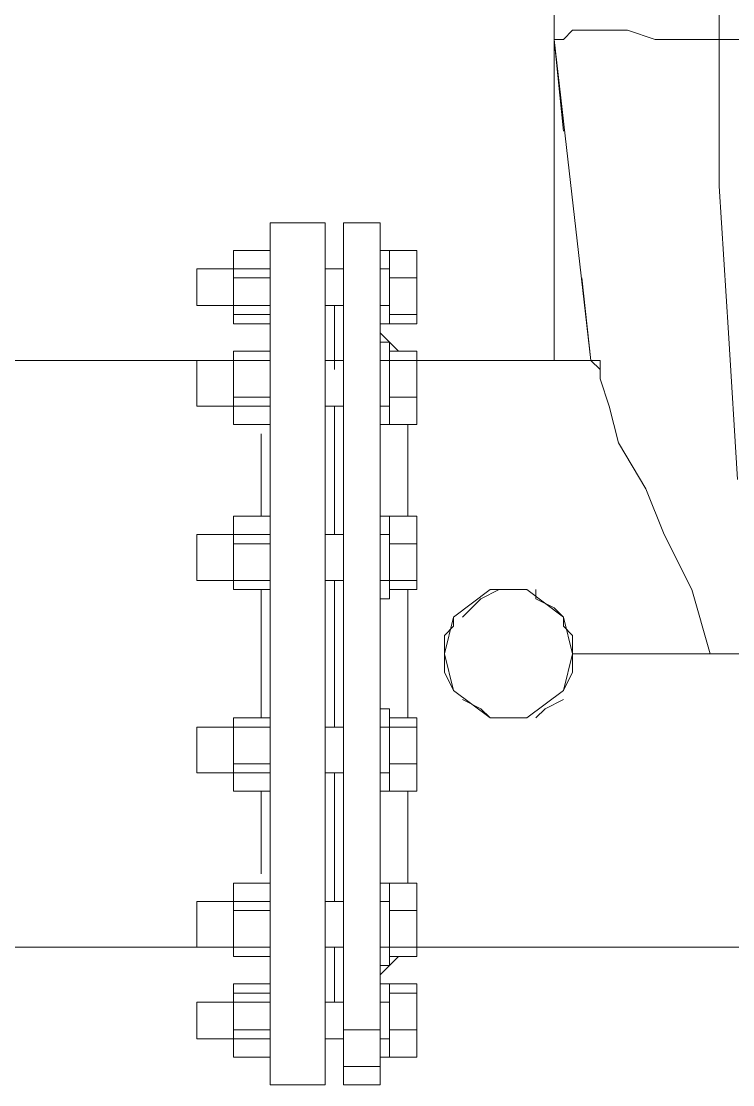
# Model space of a CAD drawing. Extents: x -187 to 52, y -9 to 65.
# Drawn here: x -130.9985 to -130.6702, y 35.9374 to 36.4279 of the extents above; entities that cross this region are included whole.
import ezdxf

# ---------------------------------------------------------------- set-up
doc = ezdxf.new("R2010")
doc.units = 0
doc.header["$MEASUREMENT"] = 0
doc.layers.add('PDF4_Geometría', color=7, linetype='Continuous')

msp = doc.modelspace()

# ---------------------------------------------------------------- linework, layer by layer
at = {"layer": 'PDF4_Geometría', "lineweight": 9}
for points in [[(-130.74827, 36.37718), (-130.7525, 36.41947), (-130.7525, 36.54634), (-130.7525, 36.41947)], [(-130.8836, 36.33489), (-130.85822, 36.33489)], [(-130.8836, 36.31374), (-130.8836, 36.3222), (-130.8836, 36.33066), (-130.8836, 36.33489), (-130.8836, 36.33066), (-130.8836, 36.3222)], [(-130.85822, 36.31374), (-130.85822, 36.3222), (-130.85822, 36.33066), (-130.85822, 36.33489), (-130.85822, 36.33066), (-130.85822, 36.3222)], [(-130.84976, 36.31374), (-130.84976, 36.32643), (-130.84976, 36.33489), (-130.84976, 36.32643)], [(-130.83285, 36.31374), (-130.83285, 36.32643), (-130.83285, 36.33489), (-130.83285, 36.32643)], [(-130.8836, 36.31374), (-130.8836, 36.31797), (-130.8836, 36.3222), (-130.8836, 36.31797)], [(-130.8836, 36.31374), (-130.8836, 36.31797), (-130.8836, 36.3222), (-130.8836, 36.31797)], [(-130.8836, 36.31374), (-130.8836, 36.31797), (-130.8836, 36.3222), (-130.8836, 36.31797)], [(-130.8836, 36.28837), (-130.8836, 36.2926), (-130.8836, 36.30528), (-130.8836, 36.31797), (-130.8836, 36.3222), (-130.8836, 36.31797), (-130.8836, 36.30528), (-130.8836, 36.2926)], [(-130.83285, 36.3222), (-130.82862, 36.3222)], [(-130.83285, 36.3222), (-130.82862, 36.3222)], [(-130.83285, 36.31374), (-130.83285, 36.3222)], [(-130.81593, 36.28837), (-130.81593, 36.30106), (-130.81593, 36.31797), (-130.81593, 36.3222), (-130.82862, 36.3222), (-130.82862, 36.31797), (-130.82862, 36.3222), (-130.81593, 36.3222), (-130.81593, 36.31797), (-130.81593, 36.30106), (-130.81593, 36.28837), (-130.82862, 36.28837)], [(-130.91743, 36.31374), (-130.90051, 36.31374)], [(-130.91743, 36.30528), (-130.91743, 36.31374), (-130.91743, 36.30106), (-130.91743, 36.29683)], [(-130.91743, 36.31374), (-130.91743, 36.30528), (-130.91743, 36.29683), (-130.91743, 36.30106)], [(-130.91743, 36.30528), (-130.91743, 36.31374), (-130.91743, 36.30106), (-130.91743, 36.29683)], [(-130.91743, 36.31374), (-130.91743, 36.30528), (-130.91743, 36.29683), (-130.91743, 36.30106)], [(-130.8836, 36.30106), (-130.8836, 36.30528), (-130.8836, 36.30951), (-130.8836, 36.31374), (-130.8836, 36.30951), (-130.8836, 36.30528)], [(-130.85822, 36.31374), (-130.84976, 36.31374)], [(-130.85822, 36.31374), (-130.84976, 36.31374)], [(-130.83285, 36.31374), (-130.82862, 36.31374)], [(-130.8836, 36.29683), (-130.8836, 36.2926), (-130.8836, 36.28837), (-130.8836, 36.2926)], [(-130.84976, 36.29683), (-130.85822, 36.29683)], [(-130.84976, 36.29683), (-130.85399, 36.29683), (-130.85822, 36.29683)], [(-130.85399, 36.28837), (-130.85399, 36.29683), (-130.85399, 36.28837), (-130.85399, 36.27568), (-130.85399, 36.26722), (-130.85399, 36.27568), (-130.85399, 36.28837), (-130.85399, 36.29683)], [(-130.82862, 36.29683), (-130.83285, 36.29683)], [(-130.82862, 36.29683), (-130.82862, 36.2926)], [(-130.82862, 36.29683), (-130.82862, 36.2926), (-130.82862, 36.28837), (-130.82862, 36.2926)], [(-130.84976, 36.28837), (-130.84976, 36.2926)], [(-130.82862, 36.28837), (-130.83285, 36.28837)], [(-130.82862, 36.28837), (-130.83285, 36.28837)], [(-130.83285, 36.28414), (-130.82439, 36.27568)], [(-130.8836, 36.27568), (-130.8836, 36.27991)], [(-130.8836, 36.24185), (-130.8836, 36.25031), (-130.8836, 36.26299), (-130.8836, 36.27568), (-130.8836, 36.26299), (-130.8836, 36.25031)], [(-130.83285, 36.27145), (-130.83285, 36.26722), (-130.83285, 36.25454), (-130.83285, 36.25031), (-130.82862, 36.25031), (-130.82862, 36.24185), (-130.82862, 36.25031), (-130.82862, 36.26299), (-130.82862, 36.27568), (-130.81593, 36.27568), (-130.81593, 36.27145), (-130.82862, 36.27145)], [(-130.81593, 36.27145), (-130.7525, 36.27145)], [(-130.8836, 36.25031), (-130.8836, 36.25877), (-130.8836, 36.26299), (-130.8836, 36.25877)], [(-130.90051, 36.25454), (-130.8836, 36.25454), (-130.8836, 36.24185), (-130.90051, 36.24185)], [(-130.8836, 36.24185), (-130.8836, 36.25031)], [(-130.85399, 36.25031), (-130.85399, 36.21647), (-130.85399, 36.1911), (-130.85399, 36.21647)], [(-130.8836, 36.1911), (-130.8836, 36.19533), (-130.8836, 36.19956), (-130.8836, 36.1911), (-130.8836, 36.19956), (-130.8836, 36.19533), (-130.8836, 36.1911), (-130.8836, 36.18687)], [(-130.83285, 36.1911), (-130.83285, 36.19533), (-130.83285, 36.19956)], [(-130.8836, 36.16995), (-130.8836, 36.17418), (-130.8836, 36.18264), (-130.8836, 36.18687), (-130.8836, 36.18264), (-130.8836, 36.17418), (-130.8836, 36.16995), (-130.8836, 36.16573), (-130.8836, 36.17841), (-130.8836, 36.1911), (-130.8836, 36.17841), (-130.8836, 36.16573), (-130.8836, 36.1615)], [(-130.82862, 36.17418), (-130.82862, 36.18264)], [(-130.90051, 36.16995), (-130.8836, 36.16995), (-130.8836, 36.16573), (-130.90051, 36.16573)], [(-130.85399, 36.16995), (-130.85399, 36.13612), (-130.85399, 36.10229), (-130.85399, 36.13612)], [(-130.58333, 36.13612), (-130.5791, 36.13612), (-130.57487, 36.13612), (-130.60025, 36.13612), (-130.62985, 36.13612), (-130.65523, 36.13612), (-130.6806, 36.13612), (-130.67637, 36.13612), (-130.62985, 36.13612)], [(-130.8836, 36.10229), (-130.8836, 36.11075), (-130.8836, 36.10229), (-130.8836, 36.0896), (-130.8836, 36.10229), (-130.8836, 36.11075)], [(-130.83285, 36.09806), (-130.83285, 36.10229), (-130.83285, 36.11075), (-130.83285, 36.10229), (-130.83285, 36.0896)], [(-130.91743, 36.09806), (-130.91743, 36.0896), (-130.91743, 36.08114), (-130.91743, 36.08537), (-130.91743, 36.09383), (-130.91743, 36.10229)], [(-130.8836, 36.09806), (-130.8836, 36.0896), (-130.8836, 36.08114), (-130.8836, 36.0896), (-130.8836, 36.09806), (-130.8836, 36.10229)], [(-130.8836, 36.08114), (-130.8836, 36.0896), (-130.8836, 36.08114), (-130.8836, 36.07691), (-130.8836, 36.07269), (-130.8836, 36.07691), (-130.8836, 36.0896), (-130.8836, 36.07691), (-130.8836, 36.07269), (-130.8836, 36.07691)], [(-130.85822, 36.02194), (-130.85822, 36.05577), (-130.85822, 36.08114), (-130.84976, 36.08114), (-130.84976, 36.05577), (-130.84976, 36.02194)], [(-130.85399, 36.08114), (-130.85399, 36.05577), (-130.85399, 36.02194), (-130.85399, 36.05577)], [(-130.91743, 36.01348), (-130.91743, 36.00502), (-130.91743, 36.00079), (-130.91743, 36.00925), (-130.91743, 36.01771), (-130.91743, 36.02194)], [(-130.8836, 36.00079), (-130.8836, 36.00502), (-130.8836, 36.00079), (-130.8836, 35.99656), (-130.8836, 35.99233), (-130.8836, 36.00502), (-130.8836, 35.99233), (-130.8836, 35.99656)], [(-130.82862, 36.00502), (-130.82862, 36.00079), (-130.82862, 35.99656), (-130.82862, 35.99233)], [(-130.90051, 36.00079), (-131.06968, 36.00079), (-131.13734, 36.00079), (-131.20501, 36.00079), (-131.2473, 36.00079), (-131.20501, 36.00079), (-131.13734, 36.00079), (-131.06968, 36.00079)], [(-130.90051, 35.99656), (-130.8836, 35.99656), (-130.90051, 35.99656), (-130.90051, 36.00079)], [(-130.85399, 36.00079), (-130.85399, 35.99656), (-130.85399, 35.98387), (-130.85399, 35.97542), (-130.85399, 35.98387), (-130.85399, 35.97542), (-130.85399, 35.98387), (-130.85399, 35.99656)], [(-130.43954, 36.00079), (-130.81593, 36.00079)], [(-130.8836, 35.99233), (-130.8836, 35.99656)], [(-130.90051, 35.98387), (-130.90051, 35.97965), (-130.8836, 35.97965), (-130.8836, 35.98387)], [(-130.8836, 35.98387), (-130.8836, 35.97542)], [(-130.8836, 35.97542), (-130.8836, 35.97965), (-130.8836, 35.98387), (-130.8836, 35.97965)], [(-130.8836, 35.98387), (-130.8836, 35.97542), (-130.8836, 35.96273), (-130.8836, 35.95004), (-130.8836, 35.96273), (-130.8836, 35.97542)], [(-130.8836, 35.98387), (-130.8836, 35.97542)], [(-130.8836, 35.97542), (-130.8836, 35.97965), (-130.8836, 35.98387), (-130.8836, 35.97965)], [(-130.85822, 35.98387), (-130.85822, 35.97542), (-130.85822, 35.98387), (-130.85822, 35.97542), (-130.85822, 35.98387), (-130.85822, 35.97965)], [(-130.83285, 35.98387), (-130.82862, 35.98387)], [(-130.83285, 35.98387), (-130.82862, 35.98387)], [(-130.83285, 35.98387), (-130.83285, 35.97542)], [(-130.81593, 35.97965), (-130.82862, 35.97965), (-130.82862, 35.98387), (-130.81593, 35.98387), (-130.81593, 35.97965), (-130.81593, 35.96273)], [(-130.81593, 35.97119), (-130.81593, 35.98387), (-130.82862, 35.98387), (-130.82862, 35.97542), (-130.82862, 35.96273), (-130.82862, 35.95004), (-130.81593, 35.95004), (-130.81593, 35.96273), (-130.82862, 35.96273), (-130.82862, 35.95004), (-130.82862, 35.95427), (-130.82862, 35.95004), (-130.82862, 35.95427), (-130.82862, 35.95004), (-130.82862, 35.95427), (-130.82862, 35.95004), (-130.82862, 35.9585), (-130.82862, 35.96273), (-130.82862, 35.97965), (-130.82862, 35.98387), (-130.81593, 35.98387), (-130.81593, 35.97119), (-130.81593, 35.95427)], [(-130.91743, 35.9585), (-130.91743, 35.96273), (-130.91743, 35.9585), (-130.91743, 35.97119), (-130.91743, 35.97542), (-130.91743, 35.96696), (-130.91743, 35.97542), (-130.91743, 35.97119)], [(-130.91743, 35.96273), (-130.91743, 35.9585), (-130.91743, 35.97119), (-130.91743, 35.97542)], [(-130.83285, 35.97542), (-130.82862, 35.97542)], [(-130.83285, 35.97542), (-130.82862, 35.97542)], [(-130.8836, 35.97119), (-130.8836, 35.96696)], [(-130.90051, 35.95004), (-130.8836, 35.95004), (-130.8836, 35.96273), (-130.90051, 35.96273), (-130.90051, 35.9585), (-130.90051, 35.95427)], [(-130.8836, 35.9585), (-130.8836, 35.96273)], [(-130.90051, 35.9585), (-130.91743, 35.9585)], [(-130.8836, 35.9585), (-130.8836, 35.95004), (-130.8836, 35.94158), (-130.8836, 35.93735), (-130.8836, 35.94158), (-130.8836, 35.95004)], [(-130.8836, 35.9585), (-130.8836, 35.95427), (-130.8836, 35.95004), (-130.8836, 35.95427)], [(-130.8836, 35.9585), (-130.8836, 35.95427), (-130.8836, 35.95004), (-130.8836, 35.95427)], [(-130.8836, 35.9585), (-130.8836, 35.95427), (-130.8836, 35.95004), (-130.8836, 35.95427)], [(-130.8836, 35.9585), (-130.8836, 35.95427), (-130.8836, 35.95004), (-130.8836, 35.95427)], [(-130.84976, 35.9585), (-130.85822, 35.9585)], [(-130.85822, 35.9585), (-130.85822, 35.95004), (-130.85822, 35.94158), (-130.85822, 35.93735), (-130.85822, 35.94158), (-130.85822, 35.95004)], [(-130.82862, 35.9585), (-130.83285, 35.9585)], [(-130.83285, 35.9585), (-130.83285, 35.95427)], [(-130.81593, 35.95004), (-130.82862, 35.95004), (-130.81593, 35.95004), (-130.81593, 35.95427)], [(-130.82862, 35.95004), (-130.83285, 35.95004)], [(-130.85822, 35.93735), (-130.8836, 35.93735)], [(-130.83285, 35.93735), (-130.84976, 35.93735)]]:
    msp.add_lwpolyline(points, close=True, dxfattribs=at)
for points in [[(-130.73981, 36.30951), (-130.73558, 36.27145), (-130.73135, 36.26722), (-130.73558, 36.27145), (-130.73981, 36.30951), (-130.73558, 36.27145), (-130.7525, 36.41947), (-130.7525, 36.54634), (-130.7525, 36.41947), (-130.74827, 36.41947), (-130.74404, 36.4237), (-130.73981, 36.4237), (-130.73135, 36.4237), (-130.71866, 36.4237), (-130.70598, 36.41947), (-130.69329, 36.41947), (-130.67637, 36.41947), (-130.67637, 36.54634)], [(-130.7525, 36.41947), (-130.7525, 36.54634), (-130.7525, 36.41947)], [(-130.7525, 36.41947), (-130.74827, 36.37718), (-130.7525, 36.41947), (-130.7525, 36.27145), (-130.73558, 36.27145), (-130.73135, 36.27145), (-130.73135, 36.26722), (-130.73135, 36.26299), (-130.72712, 36.25031), (-130.72289, 36.23339), (-130.7102, 36.21225), (-130.70175, 36.1911), (-130.68906, 36.16573), (-130.6806, 36.13612), (-130.69752, 36.13612), (-130.71443, 36.13612), (-130.72712, 36.13612), (-130.74404, 36.13612), (-130.74404, 36.14458), (-130.74827, 36.14881), (-130.74827, 36.15304), (-130.7525, 36.15727), (-130.76095, 36.1615), (-130.76095, 36.16573)], [(-130.74827, 36.37718), (-130.7525, 36.41947), (-130.7525, 36.27145)], [(-130.62985, 36.41947), (-130.67637, 36.41947), (-130.67637, 36.3518), (-130.67214, 36.28414), (-130.66791, 36.21647)], [(-130.90051, 35.9585), (-130.90051, 35.95004), (-130.8836, 35.95004), (-130.8836, 35.9585), (-130.8836, 35.95427), (-130.8836, 35.95004), (-130.90051, 35.95004), (-130.90051, 35.95427), (-130.90051, 35.9585), (-130.91743, 35.9585), (-130.8836, 35.9585), (-130.8836, 35.95004), (-130.8836, 35.94158), (-130.8836, 35.93735), (-130.8836, 35.94158), (-130.8836, 35.95004), (-130.8836, 35.97542), (-130.8836, 36.00502), (-130.8836, 36.04308), (-130.8836, 36.0896), (-130.8836, 36.13612), (-130.8836, 36.18264), (-130.8836, 36.22916), (-130.8836, 36.26722), (-130.8836, 36.29683), (-130.8836, 36.3222), (-130.8836, 36.33066), (-130.8836, 36.33489), (-130.8836, 36.33066), (-130.8836, 36.3222), (-130.8836, 36.31374), (-130.8836, 36.30951), (-130.8836, 36.3222), (-130.90051, 36.3222), (-130.90051, 36.30951)], [(-130.84976, 36.16995), (-130.84976, 36.13612), (-130.84976, 36.10229), (-130.85822, 36.10229), (-130.85822, 36.13612), (-130.85822, 36.18264), (-130.85822, 36.22916), (-130.85822, 36.26722), (-130.85822, 36.29683), (-130.85822, 36.3222), (-130.85822, 36.33066), (-130.85822, 36.33489), (-130.85822, 36.33066), (-130.85822, 36.3222), (-130.85822, 36.31374), (-130.85822, 36.30951)], [(-130.83285, 36.33489), (-130.84976, 36.33489)], [(-130.84976, 36.30951), (-130.84976, 36.31374), (-130.84976, 36.32643), (-130.84976, 36.33489), (-130.84976, 36.32643), (-130.84976, 36.31374), (-130.84976, 36.2926), (-130.84976, 36.27145), (-130.84976, 36.24608), (-130.84976, 36.21647), (-130.84976, 36.18687), (-130.84976, 36.15727), (-130.84976, 36.12343), (-130.84976, 36.0896), (-130.84976, 36.06), (-130.84976, 36.03039), (-130.84976, 36.00502), (-130.84976, 35.97965), (-130.84976, 35.96273), (-130.83285, 35.96273), (-130.83285, 35.97965), (-130.83285, 36.00502), (-130.83285, 36.03039), (-130.83285, 36.06), (-130.83285, 36.0896), (-130.83285, 36.12343), (-130.83285, 36.15727), (-130.83285, 36.18687), (-130.83285, 36.21647), (-130.83285, 36.24608), (-130.83285, 36.27145), (-130.83285, 36.2926), (-130.83285, 36.31374), (-130.83285, 36.32643), (-130.83285, 36.33489), (-130.83285, 36.32643), (-130.83285, 36.31374), (-130.83285, 36.30951), (-130.83285, 36.29683), (-130.83285, 36.2926), (-130.83285, 36.29683), (-130.83285, 36.28837), (-130.83285, 36.29683), (-130.83285, 36.2926), (-130.83285, 36.28837), (-130.83285, 36.2926), (-130.83285, 36.29683), (-130.83285, 36.28837), (-130.83285, 36.29683), (-130.83285, 36.2926), (-130.83285, 36.28837), (-130.83285, 36.2926), (-130.83285, 36.30528), (-130.83285, 36.31797), (-130.83285, 36.3222), (-130.83285, 36.31797), (-130.83285, 36.31374), (-130.83285, 36.31797), (-130.83285, 36.3222), (-130.83285, 36.31374), (-130.83285, 36.3222), (-130.83285, 36.31797), (-130.83285, 36.31374), (-130.83285, 36.30951), (-130.83285, 36.30528), (-130.83285, 36.30106)], [(-130.90051, 36.29683), (-130.90051, 36.28837), (-130.8836, 36.28837), (-130.8836, 36.29683), (-130.8836, 36.28837), (-130.8836, 36.29683), (-130.8836, 36.30528), (-130.8836, 36.31374), (-130.8836, 36.3222), (-130.90051, 36.3222), (-130.90051, 36.31797), (-130.90051, 36.31374)], [(-130.8836, 36.31797), (-130.8836, 36.3222), (-130.90051, 36.3222)], [(-130.90051, 36.3222), (-130.90051, 36.31374)], [(-130.90051, 36.3222), (-130.90051, 36.31797)], [(-130.8836, 36.31797), (-130.8836, 36.3222), (-130.90051, 36.3222)], [(-130.8836, 36.31374), (-130.8836, 36.3222), (-130.8836, 36.31374)], [(-130.8836, 36.31374), (-130.8836, 36.3222), (-130.8836, 36.31374)], [(-130.8836, 36.31374), (-130.8836, 36.3222), (-130.8836, 36.31374)], [(-130.8836, 36.31374), (-130.8836, 36.3222), (-130.8836, 36.31374)], [(-130.82862, 36.3222), (-130.81593, 36.3222)], [(-130.82862, 36.3222), (-130.82862, 36.31797)], [(-130.82862, 36.31797), (-130.82862, 36.3222)], [(-130.82862, 36.28837), (-130.82862, 36.2926), (-130.82862, 36.30951), (-130.82862, 36.3222), (-130.81593, 36.3222)], [(-130.82862, 36.3222), (-130.82862, 36.31797)], [(-130.82862, 36.29683), (-130.82862, 36.2926), (-130.82862, 36.28837), (-130.82862, 36.2926), (-130.82862, 36.30528), (-130.82862, 36.31797), (-130.82862, 36.3222)], [(-130.81593, 36.30951), (-130.81593, 36.3222)], [(-130.81593, 36.30951), (-130.81593, 36.3222)], [(-130.90051, 36.31374), (-130.91743, 36.31374)], [(-130.8836, 36.31374), (-130.91743, 36.31374)], [(-130.90051, 36.31797), (-130.90051, 36.31374)], [(-130.8836, 36.30528), (-130.8836, 36.29683), (-130.8836, 36.2926), (-130.8836, 36.28837), (-130.8836, 36.2926), (-130.8836, 36.29683), (-130.8836, 36.2926), (-130.8836, 36.28837), (-130.90051, 36.28837), (-130.90051, 36.29683), (-130.90051, 36.30528), (-130.90051, 36.31374)], [(-130.8836, 36.31374), (-130.8836, 36.31797)], [(-130.8836, 36.31374), (-130.8836, 36.31797)], [(-130.82862, 36.31374), (-130.83285, 36.31374)], [(-130.82862, 36.31374), (-130.83285, 36.31374)], [(-130.82862, 36.31374), (-130.82862, 36.30951)], [(-130.90051, 36.2926), (-130.90051, 36.29683), (-130.91743, 36.29683), (-130.90051, 36.29683), (-130.91743, 36.29683), (-130.8836, 36.29683), (-130.8836, 36.2926), (-130.8836, 36.28837), (-130.8836, 36.2926), (-130.8836, 36.29683), (-130.8836, 36.28837), (-130.8836, 36.29683), (-130.8836, 36.28837), (-130.90051, 36.28837), (-130.90051, 36.2926), (-130.90051, 36.28837), (-130.8836, 36.28837), (-130.8836, 36.2926), (-130.90051, 36.2926), (-130.90051, 36.30951), (-130.8836, 36.30951), (-130.8836, 36.2926), (-130.8836, 36.27991), (-130.8836, 36.2926), (-130.8836, 36.27991), (-130.8836, 36.27568), (-130.8836, 36.26722), (-130.8836, 36.27145), (-130.8836, 36.27568), (-130.90051, 36.27568), (-130.90051, 36.27145), (-131.06968, 36.27145)], [(-130.82862, 36.30951), (-130.81593, 36.30951)], [(-130.81593, 36.2926), (-130.81593, 36.30951)], [(-130.81593, 36.2926), (-130.81593, 36.30951)], [(-130.66791, 36.13612), (-130.67214, 36.13612), (-130.67637, 36.13612), (-130.6806, 36.13612), (-130.68906, 36.16573), (-130.70175, 36.1911), (-130.7102, 36.21225), (-130.72289, 36.23339), (-130.72712, 36.25031), (-130.73135, 36.26299), (-130.73135, 36.26722), (-130.73135, 36.27145), (-130.73135, 36.26722), (-130.73135, 36.26299), (-130.73135, 36.26722), (-130.73135, 36.27145), (-130.73558, 36.27145), (-130.73135, 36.26722), (-130.73558, 36.27145), (-130.73981, 36.30951), (-130.73558, 36.27145)], [(-130.85822, 36.30528), (-130.85822, 36.29683)], [(-130.84976, 36.26722), (-130.84976, 36.27568), (-130.84976, 36.28837), (-130.84976, 36.2926), (-130.84976, 36.28837), (-130.84976, 36.2926), (-130.84976, 36.29683), (-130.84976, 36.30528)], [(-130.82862, 36.30528), (-130.82862, 36.30106)], [(-130.8836, 36.29683), (-130.8836, 36.28837), (-130.8836, 36.29683)], [(-130.8836, 36.29683), (-130.8836, 36.28837), (-130.8836, 36.29683)], [(-130.85822, 36.29683), (-130.84976, 36.29683)], [(-130.85822, 36.28837), (-130.85822, 36.29683), (-130.85822, 36.28837)], [(-130.84976, 36.25877), (-130.84976, 36.26722), (-130.84976, 36.27145), (-130.85822, 36.27145), (-130.85822, 36.26722), (-130.85822, 36.27568), (-130.85822, 36.28837), (-130.85822, 36.29683), (-130.85822, 36.28837), (-130.85822, 36.29683), (-130.85822, 36.28837), (-130.85822, 36.27568), (-130.85822, 36.26722), (-130.85822, 36.27568), (-130.85822, 36.28837), (-130.85822, 36.29683), (-130.85822, 36.28837), (-130.85822, 36.29683), (-130.85822, 36.28837), (-130.85822, 36.29683), (-130.85822, 36.28837), (-130.85822, 36.29683), (-130.85822, 36.28837), (-130.85822, 36.2926)], [(-130.85399, 36.28837), (-130.85399, 36.29683), (-130.85399, 36.28837)], [(-130.85399, 36.28837), (-130.85399, 36.29683), (-130.85399, 36.28837)], [(-130.83285, 36.29683), (-130.82862, 36.29683)], [(-130.83285, 36.29683), (-130.82862, 36.29683)], [(-130.83285, 36.2926), (-130.83285, 36.29683)], [(-130.83285, 36.29683), (-130.83285, 36.2926)], [(-130.82862, 36.28837), (-130.82862, 36.2926), (-130.82862, 36.29683)], [(-130.82862, 36.28837), (-130.82862, 36.29683)], [(-130.82862, 36.29683), (-130.82862, 36.2926)], [(-130.82862, 36.28837), (-130.82862, 36.29683)], [(-130.84976, 36.28837), (-130.84976, 36.2926), (-130.84976, 36.28837)], [(-130.83285, 36.28414), (-130.83285, 36.2926)], [(-130.83285, 36.2926), (-130.83285, 36.28414)], [(-130.83285, 36.2926), (-130.83285, 36.28414)], [(-130.82862, 36.2926), (-130.81593, 36.2926)], [(-130.81593, 36.28837), (-130.81593, 36.2926)], [(-130.81593, 36.28837), (-130.81593, 36.2926)], [(-130.83285, 36.28414), (-130.83285, 36.27991), (-130.83285, 36.27145)], [(-130.82862, 36.28837), (-130.81593, 36.28837)], [(-130.82862, 36.28837), (-130.81593, 36.28837)], [(-130.8836, 36.27568), (-130.8836, 36.27991), (-130.8836, 36.27568)], [(-130.8836, 36.27568), (-130.8836, 36.27991), (-130.8836, 36.27568)], [(-130.8836, 36.27145), (-130.8836, 36.26722), (-130.8836, 36.25877), (-130.8836, 36.25031), (-130.8836, 36.25877), (-130.8836, 36.26722), (-130.8836, 36.27568), (-130.8836, 36.27991), (-130.8836, 36.27568), (-130.8836, 36.27991)], [(-130.8836, 36.27568), (-130.8836, 36.27991), (-130.8836, 36.27568)], [(-130.82862, 36.27991), (-130.83285, 36.27991), (-130.83285, 36.27568), (-130.83285, 36.26722)], [(-130.83285, 36.26299), (-130.83285, 36.25877), (-130.83285, 36.25031), (-130.83285, 36.24185), (-130.82862, 36.24185), (-130.82862, 36.25454), (-130.82862, 36.27145), (-130.82862, 36.27568), (-130.82862, 36.27991), (-130.82862, 36.27568), (-130.82862, 36.26722), (-130.82862, 36.25877), (-130.82862, 36.26299)], [(-130.8836, 36.26722), (-130.8836, 36.27568), (-130.90051, 36.27568), (-130.90051, 36.27145), (-130.90051, 36.27568), (-130.8836, 36.27568), (-130.90051, 36.27568), (-130.90051, 36.27145), (-130.90051, 36.26722), (-130.90051, 36.25877), (-130.90051, 36.25031)], [(-130.83285, 36.27568), (-130.83285, 36.26299), (-130.83285, 36.25031), (-130.83285, 36.24185)], [(-130.82862, 36.25454), (-130.81593, 36.25454), (-130.81593, 36.27145), (-130.81593, 36.27568), (-130.82439, 36.27568)], [(-130.81593, 36.27145), (-130.81593, 36.27568), (-130.82439, 36.27568)], [(-130.82439, 36.27568), (-130.81593, 36.27568)], [(-130.81593, 36.27145), (-130.81593, 36.27568)], [(-131.06968, 36.27145), (-130.90051, 36.27145), (-130.91743, 36.27145)], [(-130.91743, 36.25031), (-130.91743, 36.25454), (-130.91743, 36.26299), (-130.91743, 36.26722), (-130.91743, 36.27145), (-130.91743, 36.26722), (-130.91743, 36.25877), (-130.91743, 36.25031), (-130.8836, 36.25031), (-130.8836, 36.24608), (-130.8836, 36.23339), (-130.8836, 36.21647), (-130.8836, 36.19956)], [(-130.8836, 36.25454), (-130.8836, 36.27145), (-130.90051, 36.27145), (-130.90051, 36.25454)], [(-130.85822, 36.26722), (-130.85822, 36.25877), (-130.85822, 36.25031), (-130.85822, 36.21647), (-130.85822, 36.1911)], [(-130.84976, 36.1911), (-130.84976, 36.21647), (-130.84976, 36.25031), (-130.84976, 36.25454)], [(-130.82862, 36.24185), (-130.81593, 36.24185), (-130.81593, 36.25454)], [(-130.85822, 36.16995), (-130.85822, 36.13612), (-130.85822, 36.16995), (-130.85822, 36.17418), (-130.85822, 36.18264), (-130.85822, 36.1911), (-130.85822, 36.21647), (-130.85822, 36.25031), (-130.84976, 36.25031), (-130.84976, 36.24608)], [(-130.85822, 35.96273), (-130.85822, 35.9585), (-130.85822, 35.95004), (-130.85822, 35.94158), (-130.85822, 35.93735), (-130.85822, 35.94158), (-130.85822, 35.95004), (-130.85822, 35.97542), (-130.85822, 36.00502), (-130.85822, 36.04308), (-130.85822, 36.0896), (-130.85822, 36.13612), (-130.85822, 36.16995), (-130.84976, 36.16995), (-130.84976, 36.17418), (-130.84976, 36.18264), (-130.84976, 36.1911), (-130.85822, 36.1911), (-130.85822, 36.21647), (-130.85822, 36.25031)], [(-130.82862, 36.07691), (-130.82862, 36.07269), (-130.82862, 36.07691), (-130.82862, 36.0896), (-130.82862, 36.09806), (-130.82862, 36.10229), (-130.83285, 36.10229), (-130.83285, 36.11498), (-130.83285, 36.13612), (-130.83285, 36.15727), (-130.83285, 36.16995), (-130.83285, 36.17418), (-130.83285, 36.18264), (-130.83285, 36.18687), (-130.83285, 36.1911), (-130.83285, 36.19533), (-130.83285, 36.21647), (-130.83285, 36.23339), (-130.83285, 36.24608)], [(-130.82016, 36.19956), (-130.82016, 36.20379), (-130.82016, 36.21647), (-130.82016, 36.22916), (-130.82016, 36.24185)], [(-130.88783, 36.23762), (-130.88783, 36.22916), (-130.88783, 36.21647), (-130.88783, 36.20802), (-130.88783, 36.19956)], [(-130.8836, 36.18687), (-130.8836, 36.19956), (-130.90051, 36.19956), (-130.90051, 36.18687), (-130.8836, 36.18687), (-130.8836, 36.16995), (-130.8836, 36.17418), (-130.8836, 36.18264), (-130.8836, 36.1911), (-130.8836, 36.18264), (-130.8836, 36.17418), (-130.8836, 36.16995), (-130.8836, 36.15727), (-130.8836, 36.13612), (-130.8836, 36.11498), (-130.8836, 36.10229), (-130.91743, 36.10229)], [(-130.81593, 36.16995), (-130.81593, 36.16573), (-130.82862, 36.16573), (-130.82862, 36.16995), (-130.82862, 36.18687), (-130.82862, 36.19956), (-130.83285, 36.19956)], [(-130.82862, 36.1911), (-130.83285, 36.1911), (-130.83285, 36.18264), (-130.83285, 36.17418), (-130.83285, 36.16995), (-130.82862, 36.16995), (-130.82862, 36.1615), (-130.82862, 36.16573), (-130.82862, 36.17841), (-130.82862, 36.1911), (-130.82862, 36.19956), (-130.82862, 36.19533), (-130.82862, 36.1911), (-130.82862, 36.18687), (-130.81593, 36.18687), (-130.81593, 36.19956), (-130.82862, 36.19956)], [(-130.8836, 36.19533), (-130.8836, 36.1911), (-130.91743, 36.1911)], [(-130.91743, 36.16995), (-130.91743, 36.17841), (-130.91743, 36.18687), (-130.91743, 36.1911), (-130.91743, 36.18264), (-130.91743, 36.17418), (-130.91743, 36.16995), (-130.90051, 36.16995), (-130.90051, 36.17418), (-130.90051, 36.18264), (-130.90051, 36.1911)], [(-130.83285, 36.1911), (-130.83285, 36.17841), (-130.83285, 36.16573), (-130.83285, 36.16995)], [(-130.90051, 36.18687), (-130.90051, 36.16995)], [(-130.82862, 36.16995), (-130.81593, 36.16995), (-130.81593, 36.18687)], [(-130.88783, 36.16573), (-130.88783, 36.15304), (-130.88783, 36.13612), (-130.88783, 36.11921), (-130.88783, 36.10652)], [(-130.83285, 36.1615), (-130.82862, 36.1615)], [(-130.82016, 36.16573), (-130.82016, 36.15304), (-130.82016, 36.13612), (-130.82016, 36.11921), (-130.82016, 36.10652)], [(-130.65523, 36.13612), (-130.6806, 36.13612), (-130.69752, 36.13612), (-130.71443, 36.13612), (-130.72712, 36.13612), (-130.74404, 36.13612), (-130.74827, 36.15304), (-130.76518, 36.16573), (-130.7821, 36.16573), (-130.79902, 36.15304), (-130.80324, 36.13612), (-130.80324, 36.14458), (-130.79902, 36.14881), (-130.79902, 36.15304)], [(-130.79479, 36.15304), (-130.79056, 36.15727), (-130.78633, 36.1615), (-130.77787, 36.16573), (-130.77364, 36.16573), (-130.76518, 36.16573)], [(-130.85822, 36.10229), (-130.85822, 36.13612), (-130.85822, 36.10229)], [(-130.74827, 36.11921), (-130.74404, 36.12766), (-130.74404, 36.13612), (-130.74827, 36.11921), (-130.76518, 36.10652), (-130.7821, 36.10652), (-130.79902, 36.11921), (-130.80324, 36.13612), (-130.80324, 36.12766), (-130.79902, 36.11921)], [(-130.79479, 36.11498), (-130.78633, 36.11075), (-130.7821, 36.10652), (-130.77787, 36.10652), (-130.76941, 36.10652), (-130.76518, 36.10652)], [(-130.76095, 36.10652), (-130.75672, 36.11075), (-130.74827, 36.11498)], [(-130.82862, 36.02194), (-130.83285, 36.02194), (-130.83285, 36.03885), (-130.83285, 36.05577), (-130.83285, 36.07269), (-130.83285, 36.08114), (-130.82862, 36.08114), (-130.82862, 36.08537), (-130.81593, 36.08537), (-130.81593, 36.10229), (-130.82862, 36.10229), (-130.82862, 36.11075), (-130.82862, 36.10229), (-130.82862, 36.0896)], [(-130.82862, 36.11075), (-130.83285, 36.11075)], [(-130.8836, 36.08537), (-130.8836, 36.10229), (-130.90051, 36.10229), (-130.90051, 36.10652), (-130.8836, 36.10652), (-130.8836, 36.10229)], [(-130.90051, 36.08114), (-130.90051, 36.0896), (-130.90051, 36.09806), (-130.90051, 36.10229), (-130.90051, 36.08537), (-130.8836, 36.08537), (-130.8836, 36.07269), (-130.90051, 36.07269), (-130.90051, 36.08537)], [(-130.85822, 36.10229), (-130.85822, 36.09806), (-130.85822, 36.0896), (-130.85822, 36.08114)], [(-130.84976, 36.08114), (-130.84976, 36.0896), (-130.84976, 36.09806), (-130.84976, 36.10229)], [(-130.83285, 36.07269), (-130.82862, 36.07269), (-130.82862, 36.08537), (-130.82862, 36.10229), (-130.82862, 36.10652), (-130.81593, 36.10652), (-130.81593, 36.10229)], [(-130.83285, 36.10229), (-130.83285, 36.09806), (-130.83285, 36.0896), (-130.83285, 36.08114), (-130.83285, 36.0896), (-130.83285, 36.07691), (-130.83285, 36.07269), (-130.83285, 36.07691), (-130.83285, 36.08114)], [(-130.8836, 36.09806), (-130.8836, 36.0896), (-130.8836, 36.09806)], [(-130.82862, 36.07269), (-130.81593, 36.07269), (-130.81593, 36.08537)], [(-130.91743, 36.08114), (-130.8836, 36.08114), (-130.8836, 36.07269), (-130.8836, 36.05577), (-130.8836, 36.03885), (-130.8836, 36.02617), (-130.8836, 36.02194), (-130.91743, 36.02194)], [(-130.85822, 36.02194), (-130.85822, 36.05577), (-130.85822, 36.08114), (-130.85822, 36.05577), (-130.85822, 36.02194), (-130.85822, 36.01348), (-130.85822, 36.00502), (-130.85822, 36.00079), (-130.85822, 35.99656), (-130.85822, 35.98387), (-130.85822, 35.97542), (-130.85822, 35.98387), (-130.85822, 35.97542), (-130.85822, 35.98387), (-130.85822, 35.99656), (-130.85822, 36.00079), (-130.84976, 36.00079), (-130.84976, 36.00502), (-130.84976, 36.01348), (-130.84976, 36.02194)], [(-130.88783, 36.03462), (-130.88783, 36.04308), (-130.88783, 36.05577), (-130.88783, 36.06423), (-130.88783, 36.06846), (-130.88783, 36.07269)], [(-130.82016, 36.07269), (-130.82016, 36.06846), (-130.82016, 36.05577), (-130.82016, 36.04308), (-130.82016, 36.03039)], [(-130.91743, 36.00079), (-130.8836, 36.00079), (-130.8836, 36.00502), (-130.8836, 36.01348), (-130.8836, 36.02194), (-130.8836, 36.03039), (-130.8836, 36.01771), (-130.8836, 36.00502), (-130.8836, 36.01771), (-130.8836, 36.03039), (-130.8836, 36.02194), (-130.8836, 36.01771), (-130.8836, 36.02194), (-130.8836, 36.01348), (-130.8836, 36.00502), (-130.8836, 36.00079), (-130.8836, 36.01771), (-130.90051, 36.01771), (-130.90051, 36.03039), (-130.8836, 36.03039), (-130.8836, 36.01771)], [(-130.82862, 36.01348), (-130.82862, 36.00502), (-130.82862, 36.01771), (-130.82862, 36.03039), (-130.82862, 36.02194), (-130.82862, 36.01771), (-130.81593, 36.01771), (-130.81593, 36.00079), (-130.81593, 35.99656), (-130.81593, 36.00079), (-130.81593, 35.99656), (-130.82439, 35.99656), (-130.81593, 35.99656), (-130.82862, 35.99656), (-130.82862, 36.00079), (-130.82862, 36.01771), (-130.82862, 36.03039), (-130.83285, 36.03039)], [(-130.83285, 36.02194), (-130.83285, 36.01771), (-130.83285, 36.01348), (-130.83285, 36.00502), (-130.83285, 36.01771), (-130.83285, 36.03039), (-130.83285, 36.02194), (-130.83285, 36.01348), (-130.83285, 36.00502), (-130.83285, 36.00079), (-130.83285, 36.00502), (-130.83285, 35.99233), (-130.83285, 35.99656), (-130.83285, 36.00079)], [(-130.82862, 36.03039), (-130.81593, 36.03039), (-130.81593, 36.01771)], [(-130.90051, 36.00079), (-130.90051, 36.00502), (-130.90051, 36.01348), (-130.90051, 36.02194)], [(-130.90051, 36.01771), (-130.90051, 36.00079)], [(-130.8836, 36.01348), (-130.8836, 36.00502), (-130.8836, 36.01348)], [(-130.82862, 36.00079), (-130.82862, 36.00502)], [(-130.90051, 36.00079), (-130.90051, 35.99656), (-130.8836, 35.99656), (-130.8836, 36.00079), (-130.90051, 36.00079), (-130.90051, 35.99656), (-130.8836, 35.99656), (-130.8836, 35.99233), (-130.8836, 35.97965), (-130.8836, 35.99233), (-130.8836, 35.97965), (-130.8836, 35.97542), (-130.8836, 35.97965), (-130.8836, 35.98387), (-130.8836, 35.97965), (-130.8836, 35.97542), (-130.8836, 35.98387), (-130.90051, 35.98387), (-130.90051, 35.97542), (-130.91743, 35.97542), (-130.8836, 35.97542), (-130.8836, 35.96696), (-130.8836, 35.97542), (-130.8836, 35.97965), (-130.8836, 35.98387), (-130.90051, 35.98387), (-130.90051, 35.97965), (-130.90051, 35.97542), (-130.90051, 35.96696)], [(-130.83285, 36.00079), (-130.82862, 36.00079)], [(-130.83285, 36.00079), (-130.83285, 35.99233), (-130.83285, 35.9881)], [(-130.82439, 35.99656), (-130.81593, 35.99656), (-130.81593, 36.00079), (-130.82862, 36.00079)], [(-130.8836, 35.99656), (-130.8836, 35.99233), (-130.8836, 35.99656)], [(-130.8836, 35.99656), (-130.8836, 35.99233), (-130.8836, 35.99656)], [(-130.8836, 35.99656), (-130.8836, 35.99233), (-130.8836, 35.99656)], [(-130.85822, 35.99656), (-130.85822, 35.98387), (-130.85822, 35.97542), (-130.85822, 35.98387), (-130.85822, 35.97965), (-130.85822, 35.97542), (-130.85822, 35.96696)], [(-130.84976, 35.98387), (-130.84976, 35.97965), (-130.84976, 35.98387), (-130.84976, 35.99656)], [(-130.83285, 35.9881), (-130.82439, 35.99656)], [(-130.83285, 35.9881), (-130.82439, 35.99656)], [(-130.83285, 35.99233), (-130.82862, 35.99233)], [(-130.83285, 35.97542), (-130.83285, 35.97965), (-130.83285, 35.9881)], [(-130.83285, 35.9881), (-130.83285, 35.97965), (-130.83285, 35.97542)], [(-130.83285, 35.9881), (-130.83285, 35.97965), (-130.83285, 35.97542)], [(-130.8836, 35.97542), (-130.8836, 35.98387), (-130.90051, 35.98387), (-130.90051, 35.97542)], [(-130.8836, 35.9585), (-130.8836, 35.95427), (-130.8836, 35.95004), (-130.90051, 35.95004), (-130.90051, 35.96273), (-130.90051, 35.97965)], [(-130.8836, 35.97542), (-130.8836, 35.98387), (-130.8836, 35.97542)], [(-130.8836, 35.98387), (-130.8836, 35.97965), (-130.8836, 35.97542)], [(-130.8836, 35.97542), (-130.8836, 35.97965), (-130.8836, 35.98387)], [(-130.8836, 35.96273), (-130.8836, 35.97965)], [(-130.85822, 35.98387), (-130.85822, 35.97542), (-130.85822, 35.98387)], [(-130.84976, 35.96696), (-130.84976, 35.97542), (-130.84976, 35.97965), (-130.84976, 35.97542), (-130.85822, 35.97542), (-130.84976, 35.97542), (-130.85822, 35.97542), (-130.84976, 35.97542), (-130.84976, 35.97965), (-130.84976, 35.97542), (-130.85399, 35.97542), (-130.85822, 35.97542)], [(-130.85399, 35.98387), (-130.85399, 35.97542), (-130.85399, 35.98387)], [(-130.85399, 35.98387), (-130.85399, 35.97542), (-130.85399, 35.98387)], [(-130.84976, 35.98387), (-130.84976, 35.97965), (-130.84976, 35.98387)], [(-130.83285, 35.98387), (-130.83285, 35.97965), (-130.83285, 35.97542)], [(-130.83285, 35.97542), (-130.83285, 35.97965), (-130.83285, 35.98387)], [(-130.83285, 35.98387), (-130.83285, 35.97542), (-130.83285, 35.96273), (-130.83285, 35.95004)], [(-130.83285, 35.97542), (-130.83285, 35.98387)], [(-130.83285, 35.98387), (-130.83285, 35.97965), (-130.83285, 35.97542)], [(-130.83285, 35.97542), (-130.83285, 35.97965), (-130.83285, 35.98387)], [(-130.83285, 35.97965), (-130.83285, 35.97542), (-130.83285, 35.96696), (-130.83285, 35.97119)], [(-130.82862, 35.97965), (-130.82862, 35.98387), (-130.82862, 35.97965)], [(-130.82862, 35.98387), (-130.81593, 35.98387), (-130.81593, 35.97965)], [(-130.82862, 35.97965), (-130.82862, 35.98387), (-130.82862, 35.97965)], [(-130.90051, 35.97542), (-130.91743, 35.97542)], [(-130.90051, 35.97542), (-130.91743, 35.97542)], [(-130.91743, 35.96696), (-130.91743, 35.97542)], [(-130.91743, 35.97542), (-130.91743, 35.97119), (-130.91743, 35.9585)], [(-130.82862, 35.97119), (-130.82862, 35.96696)], [(-130.91743, 35.9585), (-130.91743, 35.96273)], [(-130.8836, 35.96273), (-130.8836, 35.9585), (-130.8836, 35.96273)], [(-130.84976, 35.95427), (-130.84976, 35.96273), (-130.84976, 35.94581), (-130.83285, 35.94581), (-130.83285, 35.96273)], [(-130.83285, 35.96273), (-130.83285, 35.95427)], [(-130.83285, 35.95427), (-130.83285, 35.9585), (-130.83285, 35.96273)], [(-130.81593, 35.95004), (-130.81593, 35.96273)], [(-130.8836, 35.9585), (-130.8836, 35.95004), (-130.8836, 35.9585)], [(-130.8836, 35.9585), (-130.8836, 35.95004), (-130.8836, 35.9585)], [(-130.8836, 35.9585), (-130.8836, 35.95004), (-130.8836, 35.9585)], [(-130.85822, 35.9585), (-130.84976, 35.9585)], [(-130.85822, 35.9585), (-130.84976, 35.9585)], [(-130.84976, 35.9585), (-130.84976, 35.94581), (-130.84976, 35.93735), (-130.83285, 35.93735), (-130.84976, 35.93735), (-130.84976, 35.94581), (-130.84976, 35.93735), (-130.83285, 35.93735), (-130.84976, 35.93735), (-130.84976, 35.94581)], [(-130.83285, 35.9585), (-130.82862, 35.9585)], [(-130.83285, 35.9585), (-130.82862, 35.9585)], [(-130.83285, 35.94581), (-130.83285, 35.9585)], [(-130.83285, 35.9585), (-130.83285, 35.95004)], [(-130.83285, 35.95004), (-130.83285, 35.9585)], [(-130.83285, 35.9585), (-130.83285, 35.95427), (-130.83285, 35.95004)], [(-130.83285, 35.95004), (-130.83285, 35.95427), (-130.83285, 35.9585)], [(-130.83285, 35.9585), (-130.83285, 35.95427)], [(-130.83285, 35.95004), (-130.83285, 35.9585)], [(-130.83285, 35.9585), (-130.83285, 35.95427), (-130.83285, 35.95004)], [(-130.83285, 35.95004), (-130.83285, 35.95427), (-130.83285, 35.9585)], [(-130.83285, 35.95004), (-130.82862, 35.95004)], [(-130.83285, 35.95004), (-130.82862, 35.95004)], [(-130.83285, 35.94581), (-130.83285, 35.93735), (-130.83285, 35.94581)], [(-130.83285, 35.94581), (-130.83285, 35.93735), (-130.83285, 35.94581)], [(-130.82862, 35.95004), (-130.81593, 35.95004)]]:
    msp.add_lwpolyline(points, dxfattribs=at)

doc.saveas('drawing.dxf')
